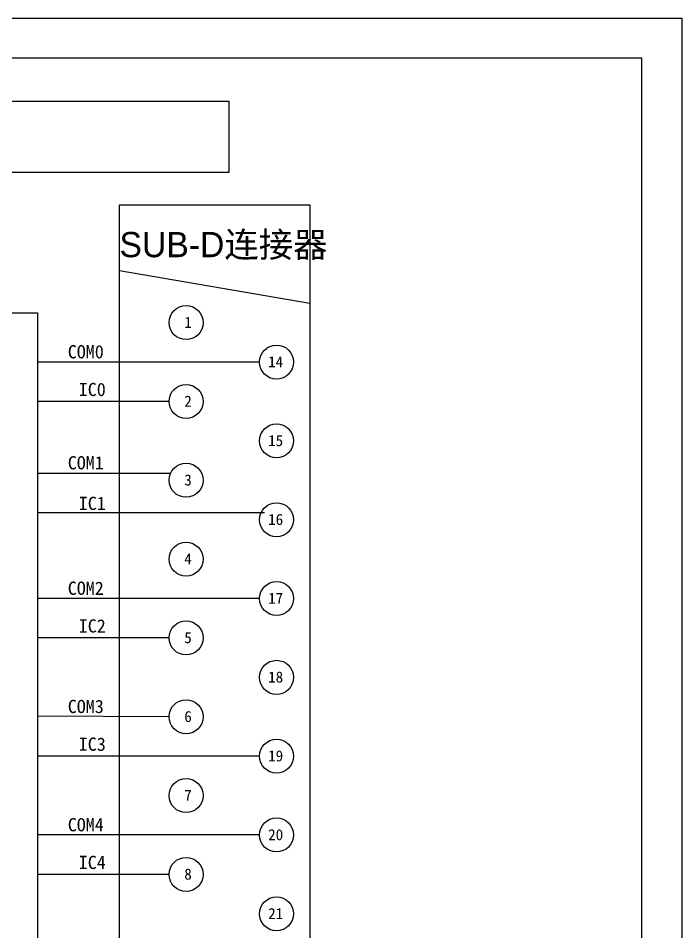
# Model space of a CAD drawing. Header units: millimetres. Extents: x 201 to 11482, y -7821 to 251.
# Drawn here: x 6670.9 to 6839.4, y -6808.7 to -6576.8 of the extents above; entities that cross this region are included whole.
import ezdxf

# ---------------------------------------------------------------- set-up
doc = ezdxf.new("R2010")
doc.units = ezdxf.units.MM
doc.layers.add('LINE_THIN', color=2, linetype='Continuous')

msp = doc.modelspace()

# ---------------------------------------------------------------- linework, layer by layer
for p, q in [((6267.069, -6586.831), (6829.173, -6586.831)), ((6829.173, -6586.831), (6829.173, -6986.374)), ((6744.935, -6649.259), (6696.64, -6640.9)), ((6732.189, -6664.078), (6675.868, -6664.078)), ((6709.236, -6674.08), (6675.868, -6674.08)), ((6675.868, -6692.284), (6709.629, -6692.284)), ((6675.868, -6702.286), (6733.496, -6702.286)), ((6732.189, -6724.089), (6675.868, -6724.089)), ((6709.236, -6734.091), (6675.868, -6734.091)), ((6709.236, -6754.095), (6675.868, -6753.983)), ((6732.189, -6764.097), (6675.868, -6764.097)), ((6732.189, -6784.1), (6675.868, -6784.1)), ((6709.236, -6794.102), (6675.868, -6794.102))]:
    msp.add_line(p, q)
for points in [[(6355.314, -6597.84), (6724.396, -6597.84), (6724.396, -6615.96), (6355.314, -6615.96)], [(6696.64, -6624.195), (6744.935, -6624.195), (6744.935, -6893.672), (6696.64, -6909.137)], [(6657.024, -6651.582), (6675.868, -6651.582), (6675.868, -6903.099), (6657.024, -6903.099)]]:
    msp.add_lwpolyline(points, close=True)
for centre in [(6713.553, -6654.077), (6736.506, -6664.078), (6713.553, -6674.08), (6736.506, -6684.082), (6713.553, -6694.084), (6736.506, -6704.086), (6713.553, -6714.088), (6736.506, -6724.089), (6713.553, -6734.091), (6736.506, -6744.093), (6713.553, -6754.095), (6736.506, -6764.097), (6713.553, -6774.099), (6736.506, -6784.1), (6713.553, -6794.102), (6736.506, -6804.104)]:
    msp.add_circle(centre, 4.317)
at = {"layer": 'LINE_THIN'}
for p, q in [((6242.069, -6576.831), (6839.377, -6576.831)), ((6839.377, -6576.831), (6839.377, -6996.831))]:
    msp.add_line(p, q, dxfattribs=at)

# ---------------------------------------------------------------- texts
at = {"color": 6, "insert": (6696.64, -6631.064), "char_height": 8, "width": 54.3121, "attachment_point": 1}
msp.add_mtext('{\\fￋￎￌ￥|b0|i0|c134|p2;\\H0.8x;SUB-D连接器}', dxfattribs=at)
at = {"char_height": 2.8, "width": 2.97864, "attachment_point": 1}
for s, insert in [('{\\ftxt|b0|i0|c134|p2;1}', (6713.097, -6652.604)), ('14', (6734.389, -6662.606)), ('2', (6713.097, -6672.608)), ('15', (6734.389, -6682.61)), ('3', (6713.097, -6692.611)), ('16', (6734.389, -6702.613)), ('4', (6713.097, -6712.615)), ('17', (6734.389, -6722.617)), ('5', (6713.097, -6732.619)), ('18', (6734.389, -6742.621)), ('6', (6713.097, -6752.622)), ('19', (6734.389, -6762.624)), ('7', (6713.097, -6772.626)), ('20', (6734.389, -6782.628)), ('8', (6713.097, -6792.63)), ('21', (6734.389, -6802.632))]:
    msp.add_mtext(s, dxfattribs=dict(at, insert=insert))
at = {"color": 6, "linetype": 'ByBlock', "ltscale": 10, "char_height": 3.36, "width": 0.09421, "attachment_point": 1}
for s, insert in [('COM0', (6683.518, -6659.788)), ('IC0', (6686.306, -6669.356)), ('COM1', (6683.518, -6687.954)), ('IC1', (6686.306, -6698.257)), ('COM2', (6683.518, -6719.799)), ('IC2', (6686.306, -6729.367)), ('COM3', (6683.518, -6749.805)), ('IC3', (6686.306, -6759.372)), ('COM4', (6683.518, -6779.81)), ('IC4', (6686.306, -6789.378))]:
    msp.add_mtext(s, dxfattribs=dict(at, insert=insert))

doc.saveas('drawing.dxf')
